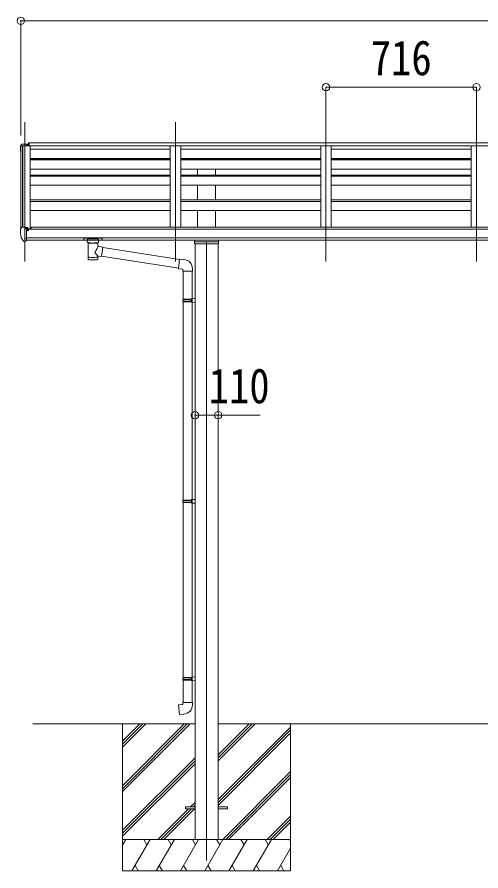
# Model space of a CAD drawing. Units: millimetres at full size, sheet at 1:35. Extents: x -9783 to 9892, y -6828 to 6752.
# Drawn here: x 473 to 2679, y -3647 to 419 of the extents above; entities that cross this region are included whole.
import ezdxf
from ezdxf.enums import TextEntityAlignment as Align

# ---------------------------------------------------------------- set-up
doc = ezdxf.new("R2010")
doc.units = ezdxf.units.MM
doc.header["$LTSCALE"] = 35
doc.header["$PDMODE"] = 32
doc.header["$PDSIZE"] = 35
for name, color, linetype, lineweight in [('0-0_0', 7, 'Continuous', 9), ('0-1_本体', 4, 'Continuous', 9), ('0-2_部品', 7, 'Continuous', 9), ('0-8_PARTS2', 2, 'Continuous', 9), ('0-A_寸法', 6, 'Continuous', 9)]:
    doc.layers.add(name, color=color, linetype=linetype, lineweight=lineweight)
doc.styles.add('ＭＳ ゴシック', font='')
doc.styles.get('ＭＳ ゴシック').set_extended_font_data('MS Gothic')

msp = doc.modelspace()

# ---------------------------------------------------------------- linework, layer by layer
at = {"layer": '0-0_0'}
for p, q in [((548.07, -2946.68), (1319.07, -2946.68)), ((974.07, -2946.68), (974.07, -3646.68)), ((974.07, -3240.85), (1268.25, -2946.68)), ((974.07, -3254.99), (1282.39, -2946.68)), ((974.07, -3269.14), (1296.53, -2946.68)), ((974.07, -3057.01), (1084.4, -2946.68)), ((974.07, -3042.86), (1070.26, -2946.68)), ((974.07, -3028.72), (1056.12, -2946.68)), ((1429.07, -3122.51), (1604.9, -2946.68)), ((1429.07, -3108.36), (1590.76, -2946.68)), ((1429.07, -3094.22), (1576.62, -2946.68)), ((1429.07, -2946.68), (3319.07, -2946.68)), ((1429.07, -3306.35), (1774.07, -2961.36)), ((1774.07, -2946.68), (1774.07, -3646.68)), ((1429.07, -3320.49), (1774.07, -2975.5)), ((1429.07, -3334.64), (1774.07, -2989.64)), ((974.07, -3452.98), (1319.07, -3107.99)), ((974.07, -3467.13), (1319.07, -3122.13)), ((974.07, -3481.27), (1319.07, -3136.27)), ((1450.88, -3496.68), (1774.07, -3173.49)), ((1465.02, -3496.68), (1774.07, -3187.63)), ((1479.16, -3496.68), (1774.07, -3201.77)), ((1297.01, -3342.18), (1319.07, -3320.12)), ((1142.51, -3496.68), (1288.01, -3351.18)), ((1156.65, -3496.68), (1302.15, -3351.18)), ((1170.8, -3496.68), (1316.3, -3351.18)), ((1311.15, -3342.18), (1319.07, -3334.26)), ((1663.01, -3496.68), (1774.07, -3385.62)), ((1677.15, -3496.68), (1774.07, -3399.76)), ((1691.3, -3496.68), (1774.07, -3413.9)), ((1774.07, -3496.68), (974.07, -3496.68)), ((974.07, -3524.18), (989.95, -3496.68)), ((1018.82, -3646.68), (1105.42, -3496.68)), ((1090.42, -3522.66), (1075.42, -3496.67)), ((1134.29, -3646.67), (1220.89, -3496.68)), ((1205.89, -3522.66), (1190.89, -3496.68)), ((1249.76, -3646.68), (1336.36, -3496.68)), ((1321.36, -3522.66), (1306.36, -3496.68)), ((1365.23, -3646.68), (1451.83, -3496.68)), ((1436.83, -3522.66), (1421.83, -3496.67)), ((1480.7, -3646.68), (1567.3, -3496.68)), ((1552.3, -3522.66), (1537.3, -3496.68)), ((1596.17, -3646.68), (1682.77, -3496.68)), ((1652.77, -3496.68), (1667.77, -3522.66)), ((1768.24, -3496.68), (1774.07, -3506.78)), ((1711.64, -3646.68), (1774.07, -3538.54)), ((974.07, -3646.68), (1774.07, -3646.68)), ((1033.81, -3620.7), (1048.81, -3646.68)), ((1149.29, -3620.7), (1164.28, -3646.67)), ((1264.76, -3620.69), (1279.76, -3646.68)), ((1380.23, -3620.7), (1395.23, -3646.68)), ((1495.7, -3620.7), (1510.69, -3646.68)), ((1611.17, -3620.7), (1626.16, -3646.68)), ((1726.64, -3620.7), (1741.63, -3646.68))]:
    msp.add_line(p, q, dxfattribs=at)
at = {"layer": '0-1_本体'}
for p, q in [((490.08, -194.79), (490.07, -587.06)), ((491.02, -193.9), (498.85, -193.49)), ((499.07, -193.57), (499.07, -580.52)), ((499.15, -193.68), (499.77, -195.3)), ((6221.07, -193.48), (529.57, -193.48)), ((535.07, -193.48), (535.07, -590.34)), ((1201.07, -580.85), (1201.07, -193.48)), ((1201.07, -193.48), (1251.07, -193.48)), ((1251.07, -580.85), (1251.07, -193.48)), ((1917.07, -580.85), (1917.07, -193.48)), ((1917.07, -193.48), (1967.07, -193.48)), ((1967.07, -580.85), (1967.07, -193.48)), ((2633.07, -580.85), (2633.07, -193.48)), ((2633.07, -193.48), (2683.07, -193.48)), ((535.07, -210.01), (1201.07, -210.01)), ((1251.07, -210.01), (1917.07, -210.02)), ((1967.07, -210.02), (2633.07, -210.02)), ((535.07, -253.55), (1201.07, -253.55)), ((1201.07, -255.92), (535.07, -255.92)), ((1201.07, -258.44), (535.07, -258.44)), ((1201.07, -261.01), (535.07, -261.01)), ((1251.07, -253.55), (1917.07, -253.55)), ((1251.07, -255.92), (1917.07, -255.92)), ((1917.07, -258.44), (1251.07, -258.44)), ((1917.07, -261.01), (1251.07, -261.01)), ((1331.57, -258.44), (1331.57, -255.92)), ((1416.57, -258.44), (1416.57, -255.92)), ((1967.07, -253.55), (2633.07, -253.55)), ((1967.07, -255.92), (2633.07, -255.92)), ((2633.07, -258.44), (1967.07, -258.44)), ((2633.07, -261.01), (1967.07, -261.01)), ((1201.07, -305.75), (535.07, -305.75)), ((1917.07, -305.75), (1251.07, -305.75)), ((1331.57, -332.85), (1331.57, -305.75)), ((1416.57, -332.85), (1416.57, -305.75)), ((2633.07, -305.75), (1967.07, -305.75)), ((1201.07, -332.85), (535.07, -332.85)), ((1201.07, -337.72), (535.07, -337.72)), ((1917.07, -332.85), (1251.07, -332.85)), ((1917.07, -337.72), (1251.07, -337.72)), ((2633.07, -332.85), (1967.07, -332.85)), ((2633.07, -337.72), (1967.07, -337.72)), ((1201.07, -381.95), (535.07, -381.95)), ((1917.07, -381.95), (1251.07, -381.95)), ((1331.57, -451.33), (1331.57, -381.95)), ((1416.57, -451.33), (1416.57, -381.95)), ((2633.07, -381.95), (1967.07, -381.95)), ((1201.07, -451.33), (535.07, -451.33)), ((1201.07, -458.23), (535.07, -458.23)), ((1917.07, -451.33), (1251.07, -451.33)), ((1917.07, -458.23), (1251.07, -458.23)), ((2633.07, -451.33), (1967.07, -451.33)), ((2633.07, -458.23), (1967.07, -458.23)), ((1201.07, -501.79), (535.07, -501.79)), ((1917.07, -501.79), (1251.07, -501.79)), ((1331.57, -580.85), (1331.57, -501.79)), ((1416.57, -580.85), (1416.57, -501.79)), ((2633.07, -501.79), (1967.07, -501.79)), ((6231.57, -590.34), (516.57, -590.34)), ((6208.07, -580.85), (540.07, -580.85)), ((540.07, -580.85), (540.07, -590.34)), ((516.57, -631.86), (6231.57, -631.86)), ((1319.07, -643.71), (516.57, -643.71)), ((6231.57, -643.71), (1319.07, -643.71)), ((1319.07, -660.64), (1319.07, -3496.68)), ((1429.07, -660.64), (1429.07, -3496.68))]:
    msp.add_line(p, q, dxfattribs=at)
for points in [[(499.77, -580.52), (499.77, -193.48), (535.07, -193.48)], [(6221.07, -179.03), (529.57, -179.03), (529.57, -193.48)]]:
    msp.add_lwpolyline(points, dxfattribs=at)
msp.add_circle((524.04, -595.01), 3, dxfattribs=at)
for centre, radius, start, end in [((491.07, -194.9), 1, 93, 173.76966), ((498.87, -193.79), 0.301, 21.06327, 92.86679)]:
    msp.add_arc(centre, radius, start, end, dxfattribs=at)
at = {"layer": '0-2_部品', "color": 4}
for p, q in [((488.07, -194.77), (488.07, -195.4)), ((494.98, -185.97), (490.91, -191.77)), ((498.07, -185.4), (495.74, -185.54)), ((498.07, -185.4), (516.57, -185.4)), ((510.07, -193.48), (510.07, -185.4)), ((516.57, -185.4), (526.57, -185.49)), ((516.57, -193.48), (516.57, -190.58)), ((526.57, -190.58), (516.57, -190.58)), ((526.57, -190.58), (526.57, -185.49)), ((527.07, -179.03), (527.07, -193.48)), ((527.07, -179.03), (529.57, -179.03)), ((528.07, -179.03), (528.07, -193.48)), ((488.07, -589.89), (488.07, -590.52)), ((494.98, -581.08), (490.92, -586.89)), ((510.07, -649.02), (510.07, -580.52)), ((511.57, -581.43), (510.07, -581.43)), ((516.57, -590.25), (510.07, -589.85)), ((511.57, -581.43), (511.57, -587.6)), ((521.25, -582.93), (511.57, -582.21)), ((511.57, -585.2), (525.57, -585.26)), ((521.04, -595.43), (521.57, -595.43)), ((521.57, -595.43), (521.87, -595.43)), ((522.07, -585.24), (522.07, -583.35)), ((526.57, -586.37), (526.57, -590.34)), ((502.45, -647.2), (492.7, -631.82)), ((508.57, -648.92), (504.86, -648.7)), ((508.57, -648.92), (510.07, -649.02)), ((510.07, -646.82), (510.57, -646.82)), ((510.57, -646.82), (511.07, -645.82)), ((516.57, -645.82), (511.07, -645.82)), ((1320.07, -651.39), (1428.07, -651.39)), ((1274.07, -3342.18), (1274.07, -3351.18)), ((1319.07, -3342.18), (1274.07, -3342.18)), ((1319.07, -3351.18), (1274.07, -3351.18)), ((1474.07, -3342.18), (1429.07, -3342.18)), ((1474.07, -3351.18), (1429.07, -3351.18)), ((1474.07, -3342.18), (1474.07, -3351.18))]:
    msp.add_line(p, q, dxfattribs=at)
at = {"layer": '0-2_部品'}
for p, q in [((789.57, -632.02), (789.57, -642.78)), ((789.57, -632.21), (789.57, -633.75)), ((791.57, -631.35), (874.57, -631.35)), ((791.57, -633.53), (874.57, -633.53)), ((791.57, -643.44), (806.07, -643.44)), ((806.07, -650.25), (806.07, -639.97)), ((860.07, -650.25), (860.07, -639.97)), ((860.07, -643.44), (874.57, -643.44)), ((876.57, -632.02), (876.57, -642.78)), ((810.17, -654.75), (810.15, -735.04)), ((855.97, -672.32), (855.97, -654.74)), ((881.19, -676.23), (855.97, -672.32)), ((881.19, -676.23), (874.17, -721.49)), ((1245.01, -734.73), (880.88, -678.24)), ((855.99, -735.04), (855.97, -718.41)), ((855.97, -718.66), (874.17, -721.49)), ((1241.34, -776.67), (874.44, -719.75)), ((1265.99, -734.86), (1245.16, -733.03)), ((1261.07, -790.6), (1307.07, -790.6)), ((1263.07, -790.6), (1263.07, -924.59)), ((1305.07, -790.6), (1305.07, -922.04)), ((1307.07, -790.6), (1307.07, -779.68)), ((1261.07, -926.59), (1262.07, -924.59)), ((1261.07, -926.59), (1305.07, -926.59)), ((1261.07, -926.59), (1261.07, -934.59)), ((1261.07, -934.59), (1305.07, -934.59)), ((1261.07, -934.59), (1262.07, -936.59)), ((1262.07, -924.59), (1305.07, -924.59)), ((1300.59, -926.59), (1300.16, -924.59)), ((1303.07, -922.09), (1319.07, -921.62)), ((1303.07, -924.09), (1303.07, -922.09)), ((1303.07, -924.09), (1305.07, -924.09)), ((1319.07, -921.62), (1319.07, -939.57)), ((1262.07, -936.59), (1305.07, -936.59)), ((1263.07, -936.59), (1263.07, -1880.78)), ((1303.07, -939.09), (1303.07, -937.09)), ((1303.07, -939.09), (1319.07, -939.57)), ((1305.07, -939.15), (1305.07, -1878.22)), ((1261.07, -1882.78), (1262.07, -1880.78)), ((1261.07, -1882.78), (1305.07, -1882.78)), ((1261.07, -1882.78), (1261.07, -1890.78)), ((1261.07, -1890.78), (1305.07, -1890.78)), ((1261.07, -1890.78), (1262.07, -1892.78)), ((1262.07, -1880.78), (1305.07, -1880.78)), ((1262.07, -1892.78), (1305.07, -1892.78)), ((1263.07, -1892.78), (1263.07, -2725.94)), ((1300.59, -1882.78), (1300.16, -1880.78)), ((1303.07, -1878.28), (1319.07, -1877.81)), ((1303.07, -1880.28), (1303.07, -1878.28)), ((1303.07, -1880.28), (1305.07, -1880.28)), ((1303.07, -1895.28), (1303.07, -1893.28)), ((1303.07, -1895.28), (1319.07, -1895.75)), ((1305.07, -1895.34), (1305.07, -2723.38)), ((1319.07, -1877.81), (1319.07, -1895.75)), ((1303.07, -2723.44), (1319.07, -2722.97)), ((1303.07, -2725.44), (1303.07, -2723.44)), ((1319.07, -2722.97), (1319.07, -2740.91)), ((1261.07, -2727.94), (1262.07, -2725.94)), ((1261.07, -2727.94), (1305.07, -2727.94)), ((1261.07, -2727.94), (1261.07, -2735.94)), ((1261.07, -2735.94), (1305.07, -2735.94)), ((1261.07, -2735.94), (1262.07, -2737.94)), ((1262.07, -2725.94), (1305.07, -2725.94)), ((1262.07, -2737.94), (1305.07, -2737.94)), ((1263.07, -2737.94), (1263.07, -2844.08)), ((1300.59, -2727.94), (1300.16, -2725.94)), ((1303.07, -2725.44), (1305.07, -2725.44)), ((1303.07, -2740.44), (1303.07, -2738.44)), ((1303.07, -2740.44), (1319.07, -2740.91)), ((1305.07, -2740.5), (1305.07, -2844.08)), ((1261.07, -2844.08), (1307.07, -2844.08)), ((1261.07, -2854.08), (1261.07, -2844.08)), ((1307.07, -2844.08), (1307.07, -2855))]:
    msp.add_line(p, q, dxfattribs=at)
at = {"layer": '0-2_部品', "color": 4}
for points in [[(510.07, -580.52), (498.07, -580.52), (495.74, -580.66)], [(516.57, -645.82), (516.57, -587.6), (511.57, -587.6)], [(521.25, -582.93), (521.41, -582.95), (521.57, -582.98), (521.72, -583.02), (521.84, -583.08), (521.94, -583.14), (522.01, -583.2), (522.06, -583.27), (522.07, -583.35)], [(521.87, -594.24), (521.87, -595.43), (526.57, -595.43)], [(526.57, -593.82), (526.57, -595.43), (527.04, -595.43)], [(510.07, -635.13), (513.23, -634.72), (516.57, -634.29)], [(1431.07, -643.71), (1431.07, -660.64), (1317.07, -660.64), (1317.07, -643.71)]]:
    msp.add_lwpolyline(points, dxfattribs=at)
at = {"layer": '0-2_部品'}
for points in [[(789.57, -632.02), (789.61, -631.82), (789.69, -631.68), (789.79, -631.59), (789.89, -631.53), (790.01, -631.48), (790.3, -631.42), (790.79, -631.38), (791.34, -631.35), (791.57, -631.35)], [(789.57, -642.78), (789.61, -642.97), (789.69, -643.11), (789.79, -643.2), (789.89, -643.26), (790.01, -643.31), (790.3, -643.37), (790.79, -643.42), (791.34, -643.44), (791.57, -643.44)], [(806.11, -650.19), (806.08, -650.55), (806.33, -651.51), (806.85, -652.39), (807.66, -653.23), (808.77, -654.03), (810.17, -654.75)], [(855.97, -654.74), (856.2, -654.64), (857.56, -653.91), (858.67, -653.06), (859.43, -652.2), (859.89, -651.3), (860.06, -650.41)], [(874.57, -631.35), (874.92, -631.36), (875.45, -631.38), (875.9, -631.43), (876.21, -631.51), (876.38, -631.61), (876.49, -631.75), (876.56, -631.93), (876.57, -632.02)], [(874.57, -643.44), (874.92, -643.44), (875.45, -643.41), (875.9, -643.36), (876.21, -643.28), (876.38, -643.18), (876.49, -643.05), (876.56, -642.87), (876.57, -642.78)], [(1245.16, -733.03), (1241.15, -778.86), (1261.07, -780.6), (1261.07, -790.6)], [(1300.59, -926.59), (1300.59, -934.59), (1300.16, -936.59)], [(1303.07, -937.09), (1305.07, -937.09), (1305.07, -924.09)], [(1300.59, -1882.78), (1300.59, -1890.78), (1300.16, -1892.78)], [(1303.07, -1893.28), (1305.07, -1893.28), (1305.07, -1880.28)], [(1300.59, -2727.94), (1300.59, -2735.94), (1300.16, -2737.94)], [(1303.07, -2738.44), (1305.07, -2738.44), (1305.07, -2725.44)], [(1265.99, -2899.83), (1245.16, -2901.65), (1241.15, -2855.82), (1261.07, -2854.08)]]:
    msp.add_lwpolyline(points, dxfattribs=at)
at = {"layer": '0-2_部品', "color": 4}
for centre, radius, start, end in [((491.07, -194.77), 3, 93, 180), ((690.07, -195.4), 202, 180, 188.08549), ((495.8, -186.54), 1, 93.5, 145), ((491.07, -589.89), 3, 93, 180), ((680.56, -590.51), 192.49, 180.0008, 192.1233), ((495.8, -581.66), 1, 93.5, 145), ((524.07, -595.43), 2.5, 151.64236, 180), ((524.07, -595.43), 2.5, 0, 151.64236), ((495.3, -630.32), 3, 191.83348, 210), ((505.05, -645.7), 3, 210, 266.5)]:
    msp.add_arc(centre, radius, start, end, dxfattribs=at)
at = {"layer": '0-2_部品'}
for centre, start, end in [((1262.07, -779.68), 0, 85), ((1262.07, -2855), 275, 0)]:
    msp.add_arc(centre, 45, start, end, dxfattribs=at)
at = {"layer": '0-2_部品', "color": 4}
msp.add_ellipse((525.57, -586.36), major_axis=(-0.02, 1.1), ratio=0.906239, start_param=4.6917496, end_param=6.2625459, dxfattribs=at)
at = {"layer": '0-2_部品'}
for centre, major_axis, ratio, start_param, end_param in [((791.57, -633.75), (2, 0), 0.109601, 1.5707963, 3.1415927), ((833.07, -639.97), (27, 0), 0.122176, 6.2831853, 9.424778), ((844.07, -650.25), (16, 0), 0.361356, 6.2636979, 6.2831853), ((874.57, -633.75), (2, 0), 0.109601, 0, 1.5707963), ((833.08, -655.2), (-22.91, 0.42), 0.072511, 0.0008029, 1.5715993), ((833.08, -656.83), (-22.91, 0.42), 0.072511, 0.0008029, 1.5715993), ((833.06, -655.2), (22.92, 0.42), 0.07247, 4.71158, 6.2823764), ((833.06, -656.83), (22.92, 0.42), 0.07247, 4.71158, 6.2823764), ((833.07, -698.86), (-22.81, -26.62), 0.234429, 1.6855472, 3.1268519), ((833.07, -722.6), (22.91, 0), 0.122865, 3.1415927, 6.2831853), ((835.63, -696.22), (20.32, -22.25), 0.045535, 0.0389954, 1.3075346), ((833.07, -735.04), (22.92, 0), 0.101955, 3.1415499, 6.2833984)]:
    msp.add_ellipse(centre, major_axis=major_axis, ratio=ratio, start_param=start_param, end_param=end_param, dxfattribs=at)
at = {"layer": '0-8_PARTS2'}
for p, q in [((510.07, -744.33), (510.07, -81.81)), ((1226.07, -744.33), (1226.07, -81.81)), ((1942.07, -744.33), (1942.07, -81.81)), ((2658.07, -744.33), (2658.07, -81.81)), ((1374.07, -650.54), (1374.07, -3596.68))]:
    msp.add_line(p, q, dxfattribs=at)
at = {"layer": '0-A_寸法'}
for p, q in [((490.08, 401.68), (490.08, -143.94)), ((490.08, 401.68), (6258.07, 401.68)), ((1942.07, 85.06), (1942.07, -143.94)), ((1942.07, 85.06), (2658.07, 85.06)), ((2658.07, 85.06), (2658.07, -143.94)), ((1319.07, -1476.86), (1429.07, -1476.86)), ((1429.07, -1476.86), (1629.07, -1476.86))]:
    msp.add_line(p, q, dxfattribs=at)
for p in [(490.08, 401.68), (1942.07, 85.06), (2658.07, 85.06), (1319.07, -1476.86), (1429.07, -1476.86)]:
    msp.add_point(p, dxfattribs=at)

# ---------------------------------------------------------------- texts
at = {"layer": '0-A_寸法', "color": 7, "style": 'ＭＳ ゴシック', "width": 0.85}
for s, p in [('716', (2155.7, 92.06)), ('110', (1384.7, -1469.86))]:
    msp.add_text(s, height=166.8, dxfattribs=at).set_placement(p, align=Align.BOTTOM_LEFT)

doc.saveas('drawing.dxf')
